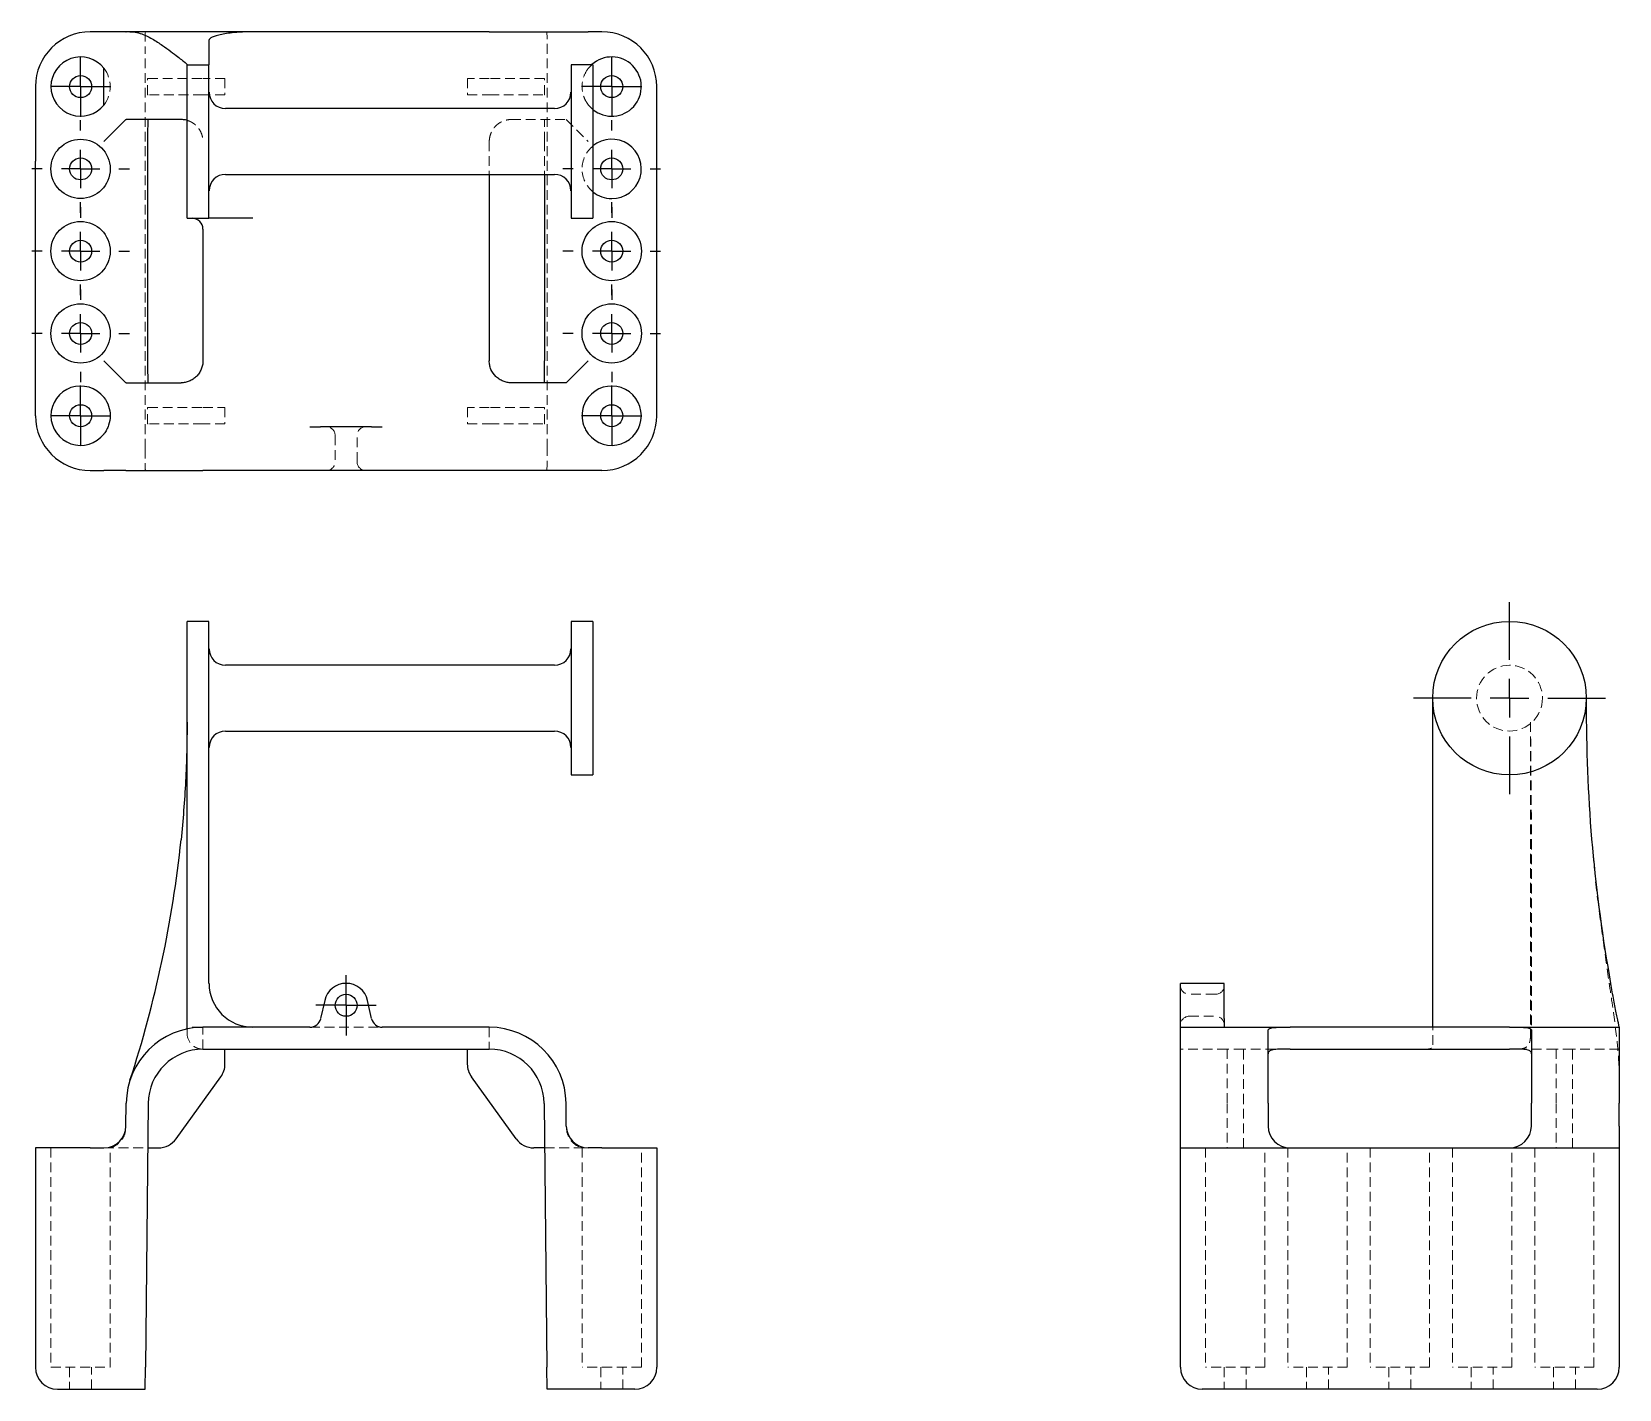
# Model space of a CAD drawing. Header units: millimetres. Extents: x 42 to 249, y 7 to 184.
import ezdxf

# ---------------------------------------------------------------- set-up
doc = ezdxf.new("R2010")
doc.units = ezdxf.units.MM
doc.linetypes.add('HIDDEN', pattern=[1.905, 1.27, -0.635])
doc.layers.add('10', color=7, linetype='Continuous')

# ---------------------------------------------------------------- blocks, each defined once
blk = doc.blocks.new('SW_CENTERMARKSYMBOL_0')
at = {"layer": '10', "color": 0}
for p, q in [((0, 2.5), (0, 3.93)), ((0, 0), (0, 2.5)), ((-2.5, 0), (-3.93, 0)), ((0, 0), (-2.5, 0)), ((0, 0), (0, -2.5)), ((0, 0), (2.5, 0)), ((2.5, 0), (3.93, 0)), ((0, -2.5), (0, -3.93))]:
    blk.add_line(p, q, dxfattribs=at)
blk = doc.blocks.new('SW_CENTERMARKSYMBOL_1')
at = {"layer": '10', "color": 0}
for p, q in [((0, 2.5), (0, 3.93)), ((0, 0), (0, 2.5)), ((-2.5, 0), (-3.93, 0)), ((0, 0), (-2.5, 0)), ((0, 0), (0, -2.5)), ((0, 0), (2.5, 0)), ((2.5, 0), (3.93, 0)), ((0, -2.5), (0, -3.93))]:
    blk.add_line(p, q, dxfattribs=at)
blk = doc.blocks.new('SW_CENTERMARKSYMBOL_2')
at = {"layer": '10', "color": 0}
for p, q in [((0, 5), (0, 6.36)), ((0, 0), (0, 2.5)), ((-5, 0), (-6.36, 0)), ((0, 0), (-2.5, 0)), ((0, 0), (0, -2.5)), ((0, 0), (2.5, 0)), ((5, 0), (6.36, 0)), ((0, -5), (0, -6.36))]:
    blk.add_line(p, q, dxfattribs=at)
blk = doc.blocks.new('SW_CENTERMARKSYMBOL_3')
at = {"layer": '10', "color": 0}
for p, q in [((0, 5), (0, 6.36)), ((0, 0), (0, 2.5)), ((-5, 0), (-6.36, 0)), ((0, 0), (-2.5, 0)), ((0, 0), (0, -2.5)), ((0, 0), (2.5, 0)), ((5, 0), (6.36, 0)), ((0, -5), (0, -6.36))]:
    blk.add_line(p, q, dxfattribs=at)
blk = doc.blocks.new('SW_CENTERMARKSYMBOL_4')
at = {"layer": '10', "color": 0}
for p, q in [((0, 5), (0, 6.36)), ((0, 0), (0, 2.5)), ((-5, 0), (-6.36, 0)), ((0, 0), (-2.5, 0)), ((0, 0), (0, -2.5)), ((0, 0), (2.5, 0)), ((5, 0), (6.36, 0)), ((0, -5), (0, -6.36))]:
    blk.add_line(p, q, dxfattribs=at)
blk = doc.blocks.new('SW_CENTERMARKSYMBOL_5')
at = {"layer": '10', "color": 0}
for p, q in [((0, 2.5), (0, 3.93)), ((0, 0), (0, 2.5)), ((-2.5, 0), (-3.93, 0)), ((0, 0), (-2.5, 0)), ((0, 0), (0, -2.5)), ((0, 0), (2.5, 0)), ((2.5, 0), (3.93, 0)), ((0, -2.5), (0, -3.93))]:
    blk.add_line(p, q, dxfattribs=at)
blk = doc.blocks.new('SW_CENTERMARKSYMBOL_6')
at = {"layer": '10', "color": 0}
for p, q in [((0, 5), (0, 6.36)), ((0, 0), (0, 2.5)), ((-5, 0), (-6.36, 0)), ((0, 0), (-2.5, 0)), ((0, 0), (0, -2.5)), ((0, 0), (2.5, 0)), ((5, 0), (6.36, 0)), ((0, -5), (0, -6.36))]:
    blk.add_line(p, q, dxfattribs=at)
blk = doc.blocks.new('SW_CENTERMARKSYMBOL_7')
at = {"layer": '10', "color": 0}
for p, q in [((0, 5), (0, 6.36)), ((0, 0), (0, 2.5)), ((-5, 0), (-6.36, 0)), ((0, 0), (-2.5, 0)), ((0, 0), (0, -2.5)), ((0, 0), (2.5, 0)), ((5, 0), (6.36, 0)), ((0, -5), (0, -6.36))]:
    blk.add_line(p, q, dxfattribs=at)
blk = doc.blocks.new('SW_CENTERMARKSYMBOL_8')
at = {"layer": '10', "color": 0}
for p, q in [((0, 5), (0, 6.36)), ((0, 0), (0, 2.5)), ((-5, 0), (-6.36, 0)), ((0, 0), (-2.5, 0)), ((0, 0), (0, -2.5)), ((0, 0), (2.5, 0)), ((5, 0), (6.36, 0)), ((0, -5), (0, -6.36))]:
    blk.add_line(p, q, dxfattribs=at)
blk = doc.blocks.new('SW_CENTERMARKSYMBOL_9')
at = {"layer": '10', "color": 0}
for p, q in [((0, 2.5), (0, 3.93)), ((0, 0), (0, 2.5)), ((-2.5, 0), (-3.93, 0)), ((0, 0), (-2.5, 0)), ((0, 0), (0, -2.5)), ((0, 0), (2.5, 0)), ((2.5, 0), (3.93, 0)), ((0, -2.5), (0, -3.93))]:
    blk.add_line(p, q, dxfattribs=at)
blk = doc.blocks.new('SW_CENTERMARKSYMBOL_10')
at = {"layer": '10', "color": 0}
for p, q in [((0, 2.5), (0, 3.93)), ((0, 0), (0, 2.5)), ((-2.5, 0), (-3.93, 0)), ((0, 0), (-2.5, 0)), ((0, 0), (0, -2.5)), ((0, 0), (2.5, 0)), ((2.5, 0), (3.93, 0)), ((0, -2.5), (0, -3.93))]:
    blk.add_line(p, q, dxfattribs=at)
blk = doc.blocks.new('SW_CENTERMARKSYMBOL_11')
at = {"layer": '10', "color": 0}
for p, q in [((0, 5), (0, 12.5)), ((0, 0), (0, 2.5)), ((-5, 0), (-12.5, 0)), ((0, 0), (-2.5, 0)), ((0, 0), (0, -2.5)), ((0, 0), (2.5, 0)), ((5, 0), (12.5, 0)), ((0, -5), (0, -12.5))]:
    blk.add_line(p, q, dxfattribs=at)

msp = doc.modelspace()

# ---------------------------------------------------------------- linework, layer by layer
at = {"color": 7, "linetype": 'Continuous', "lineweight": 25}
for p, q in [((51.47, 183.78), (49.69, 183.78)), ((54.33, 183.78), (51.47, 183.78)), ((54.33, 183.78), (54.36, 183.78)), ((54.85, 183.78), (54.36, 183.78)), ((64.36, 183.78), (54.85, 183.78)), ((70.86, 183.78), (64.36, 183.78)), ((65.14, 182.66), (65.14, 179.49)), ((101.64, 183.78), (70.86, 183.78)), ((101.64, 183.78), (111.64, 183.78)), ((111.67, 183.78), (111.64, 183.78)), ((111.67, 183.78), (114.53, 183.78)), ((116.31, 183.78), (114.53, 183.78)), ((51.47, 174.27), (51.47, 179)), ((62.29, 159.49), (62.29, 179.49)), ((62.29, 179.49), (65.14, 179.49)), ((65.14, 159.49), (65.14, 179.49)), ((115.14, 179.49), (112.29, 179.49)), ((112.29, 179.49), (112.29, 169.49)), ((115.14, 179.49), (115.14, 169.49)), ((42.54, 176.64), (42.54, 166.94)), ((123.46, 133.78), (123.46, 176.64)), ((110.14, 173.78), (67.29, 173.78)), ((51.47, 169.49), (54.33, 172.35)), ((54.33, 172.35), (54.36, 172.35)), ((54.85, 172.35), (54.36, 172.35)), ((61.5, 172.35), (54.85, 172.35)), ((57.15, 169.49), (57.15, 140.92)), ((112.29, 169.49), (112.29, 159.49)), ((115.14, 169.49), (115.14, 159.49)), ((42.54, 133.78), (42.54, 166.94)), ((42.54, 166.94), (42.54, 166.94)), ((67.29, 165.21), (110.14, 165.21)), ((101.64, 165.21), (101.64, 140.92)), ((108.85, 165.21), (108.85, 140.92)), ((62.29, 159.49), (65.14, 159.49)), ((70.86, 159.49), (65.14, 159.49)), ((112.29, 159.49), (115.14, 159.49)), ((64.36, 158.07), (64.36, 140.92)), ((51.47, 140.92), (54.33, 138.07)), ((114.53, 140.92), (111.67, 138.07)), ((54.36, 138.07), (54.33, 138.07)), ((54.36, 138.07), (61.5, 138.07)), ((111.64, 138.07), (104.5, 138.07)), ((111.64, 138.07), (111.67, 138.07)), ((78.29, 132.35), (79.68, 132.35)), ((80.21, 132.35), (79.68, 132.35)), ((85.79, 132.35), (80.21, 132.35)), ((86.32, 132.35), (85.79, 132.35)), ((86.32, 132.35), (87.71, 132.35)), ((49.69, 126.64), (51.47, 126.64)), ((54.33, 126.64), (51.47, 126.64)), ((54.33, 126.64), (54.36, 126.64)), ((54.36, 126.64), (64.36, 126.64)), ((78.29, 126.64), (64.36, 126.64)), ((79.68, 126.64), (78.29, 126.64)), ((80.21, 126.64), (79.68, 126.64)), ((85.79, 126.64), (80.21, 126.64)), ((86.32, 126.64), (85.79, 126.64)), ((87.71, 126.64), (86.32, 126.64)), ((101.64, 126.64), (87.71, 126.64)), ((111.64, 126.64), (101.64, 126.64)), ((111.67, 126.64), (111.64, 126.64)), ((114.53, 126.64), (111.67, 126.64)), ((116.31, 126.64), (114.53, 126.64)), ((65.14, 107), (62.29, 107)), ((62.29, 97), (62.29, 107)), ((65.14, 97), (65.14, 107)), ((115.14, 107), (112.29, 107)), ((112.29, 107), (112.29, 87)), ((115.14, 107), (115.14, 87)), ((110.14, 101.29), (67.29, 101.29)), ((62.29, 53.93), (62.29, 97)), ((65.14, 59.86), (65.14, 97)), ((224.49, 59.86), (224.49, 97)), ((244.49, 97), (244.49, 95.32)), ((67.29, 92.71), (110.14, 92.71)), ((112.29, 87), (115.14, 87)), ((197.35, 59.86), (191.64, 59.86)), ((191.64, 57.63), (191.64, 59.86)), ((197.35, 57.63), (197.35, 59.86)), ((224.49, 54.14), (224.49, 59.86)), ((80.21, 57.63), (79.68, 55.26)), ((86.32, 55.26), (85.79, 57.63)), ((191.64, 55.26), (191.64, 57.63)), ((197.35, 55.26), (197.35, 57.63)), ((62.93, 54.14), (64.36, 54.14)), ((78.29, 54.14), (64.36, 54.14)), ((101.64, 54.14), (87.71, 54.14)), ((191.64, 54.14), (191.64, 55.26)), ((191.64, 54.14), (205.92, 54.14)), ((191.64, 44.25), (191.64, 54.14)), ((197.35, 55.26), (197.35, 54.14)), ((234.49, 54.14), (205.92, 54.14)), ((234.49, 54.14), (248.78, 54.14)), ((248.78, 54.14), (248.78, 44.25)), ((203.07, 44.25), (203.07, 53.73)), ((237.35, 53.73), (237.35, 44.25)), ((64.36, 51.29), (101.64, 51.29)), ((67.21, 49.35), (67.21, 51.29)), ((98.79, 49.35), (98.79, 51.29)), ((205.92, 51.29), (205.89, 51.29)), ((205.92, 51.29), (234.49, 51.29)), ((234.52, 51.29), (234.49, 51.29)), ((60.87, 39.62), (66.67, 47.68)), ((105.13, 39.62), (99.33, 47.68)), ((54.33, 41.26), (54.36, 44.25)), ((57.21, 44.22), (56.86, 9.86)), ((108.79, 44.22), (109.14, 9.86)), ((111.67, 41.26), (111.64, 44.25)), ((191.64, 41.26), (191.64, 44.25)), ((203.07, 44.25), (203.07, 41.29)), ((237.35, 41.29), (237.35, 44.25)), ((248.78, 41.26), (248.78, 44.25)), ((191.64, 38.43), (191.64, 41.26)), ((248.78, 41.26), (248.78, 38.43)), ((42.54, 38.43), (42.54, 9.86)), ((49.69, 38.43), (42.54, 38.43)), ((49.69, 38.43), (51.47, 38.43)), ((57.15, 38.43), (58.55, 38.43)), ((108.85, 38.43), (107.45, 38.43)), ((116.31, 38.43), (114.53, 38.43)), ((116.31, 38.43), (123.46, 38.43)), ((123.46, 38.43), (123.46, 9.86)), ((191.64, 9.86), (191.64, 38.43)), ((191.64, 38.43), (198.78, 38.43)), ((196.42, 38.47), (196.42, 38.43)), ((198.78, 38.43), (241.64, 38.43)), ((201.14, 38.47), (201.14, 38.43)), ((239.27, 38.47), (239.27, 38.43)), ((241.64, 38.43), (248.78, 38.43)), ((244, 38.47), (244, 38.43)), ((248.78, 38.43), (248.78, 9.86)), ((56.83, 7), (56.86, 9.86)), ((109.17, 7), (109.14, 9.86)), ((45.4, 7), (49.69, 7)), ((49.69, 7), (56.83, 7)), ((116.31, 7), (109.17, 7)), ((120.6, 7), (116.31, 7)), ((198.78, 7), (194.49, 7)), ((241.64, 7), (198.78, 7)), ((245.92, 7), (241.64, 7))]:
    msp.add_line(p, q, dxfattribs=at)
at = {"color": 7, "linetype": 'HIDDEN', "lineweight": 18}
for p, q in [((56.83, 129.49), (56.83, 180.92)), ((109.17, 129.49), (109.17, 180.92)), ((114.99, 179.49), (114.53, 179)), ((57.15, 177.71), (57.21, 177.71)), ((57.15, 175.57), (57.15, 177.71)), ((57.21, 177.71), (64.36, 177.71)), ((67.21, 177.71), (64.36, 177.71)), ((67.21, 177.71), (67.21, 175.57)), ((98.79, 177.71), (98.79, 175.57)), ((101.64, 177.71), (98.79, 177.71)), ((108.79, 177.71), (101.64, 177.71)), ((108.85, 177.71), (108.79, 177.71)), ((108.85, 175.57), (108.85, 177.71)), ((57.21, 175.57), (57.15, 175.57)), ((64.36, 175.57), (57.21, 175.57)), ((64.36, 175.57), (64.36, 175.57)), ((67.21, 175.57), (64.36, 175.57)), ((98.79, 175.57), (101.64, 175.57)), ((101.64, 175.57), (108.79, 175.57)), ((108.79, 175.57), (108.85, 175.57)), ((104.5, 172.35), (111.64, 172.35)), ((111.67, 172.35), (111.64, 172.35)), ((111.67, 172.35), (114.53, 169.49)), ((101.64, 169.49), (101.64, 165.21)), ((108.85, 169.49), (108.85, 165.21)), ((57.15, 134.85), (57.21, 134.85)), ((57.15, 132.71), (57.15, 134.85)), ((57.21, 134.85), (64.36, 134.85)), ((64.36, 134.85), (67.21, 134.85)), ((67.21, 134.85), (67.21, 132.71)), ((98.79, 134.85), (98.79, 132.71)), ((101.64, 134.85), (98.79, 134.85)), ((108.79, 134.85), (101.64, 134.85)), ((108.85, 134.85), (108.79, 134.85)), ((108.85, 132.71), (108.85, 134.85)), ((57.21, 132.71), (57.15, 132.71)), ((64.36, 132.71), (57.21, 132.71)), ((67.21, 132.71), (64.36, 132.71)), ((98.79, 132.71), (101.64, 132.71)), ((101.64, 132.71), (108.79, 132.71)), ((108.79, 132.71), (108.85, 132.71)), ((81.57, 131.21), (81.57, 127.78)), ((84.43, 127.78), (84.43, 131.21)), ((244.49, 95.28), (244.49, 95.32)), ((237.24, 93.89), (237.24, 53.36)), ((244.58, 90.58), (244.5, 93.89)), ((237.35, 78.54), (237.35, 53.73)), ((196.21, 58.43), (192.78, 58.43)), ((62.29, 53.36), (62.29, 53.93)), ((64.36, 51.29), (64.36, 54.14)), ((78.29, 54.14), (87.71, 54.14)), ((101.64, 54.14), (101.64, 51.29)), ((192.78, 55.57), (196.21, 55.57)), ((224.49, 51.86), (224.49, 54.14)), ((197.71, 51.29), (191.64, 51.29)), ((197.71, 51.29), (197.71, 44.22)), ((199.85, 51.29), (197.71, 51.29)), ((205.89, 51.29), (199.85, 51.29)), ((199.85, 44.22), (199.85, 51.29)), ((240.57, 51.29), (234.52, 51.29)), ((240.57, 51.29), (240.57, 44.22)), ((242.71, 51.29), (240.57, 51.29)), ((248.78, 51.29), (242.71, 51.29)), ((242.71, 44.22), (242.71, 51.29)), ((197.71, 44.22), (197.71, 38.43)), ((199.85, 38.43), (199.85, 44.22)), ((240.57, 44.22), (240.57, 38.43)), ((242.71, 38.43), (242.71, 44.22)), ((44.56, 38.43), (44.56, 9.86)), ((44.56, 38.43), (44.56, 9.86)), ((51.47, 38.43), (57.15, 38.43)), ((52.28, 9.86), (52.28, 38.43)), ((52.28, 9.86), (52.28, 38.43)), ((108.85, 38.43), (114.53, 38.43)), ((113.72, 38.43), (113.72, 9.86)), ((121.44, 9.86), (121.44, 38.43)), ((194.92, 38.43), (194.92, 9.86)), ((202.64, 9.86), (202.64, 38.43)), ((205.64, 38.43), (205.64, 9.86)), ((213.35, 9.86), (213.35, 38.43)), ((216.35, 38.43), (216.35, 9.86)), ((224.07, 9.86), (224.07, 38.43)), ((227.07, 38.43), (227.07, 9.86)), ((234.78, 9.86), (234.78, 38.43)), ((237.78, 38.43), (237.78, 9.86)), ((237.78, 38.43), (237.78, 9.86)), ((245.49, 9.86), (245.49, 38.43)), ((245.49, 9.86), (245.49, 38.43)), ((44.56, 9.86), (48.42, 9.86)), ((46.99, 9.86), (46.99, 7)), ((46.99, 9.86), (46.99, 7)), ((48.42, 9.86), (52.28, 9.86)), ((49.85, 7), (49.85, 9.86)), ((49.85, 7), (49.85, 9.86)), ((117.58, 9.86), (113.72, 9.86)), ((116.15, 9.86), (116.15, 7)), ((121.44, 9.86), (117.58, 9.86)), ((119.01, 7), (119.01, 9.86)), ((202.64, 9.86), (194.92, 9.86)), ((197.35, 9.86), (197.35, 7)), ((200.21, 7), (200.21, 9.86)), ((213.35, 9.86), (205.64, 9.86)), ((208.07, 9.86), (208.07, 7)), ((210.92, 7), (210.92, 9.86)), ((224.07, 9.86), (216.35, 9.86)), ((218.78, 9.86), (218.78, 7)), ((221.64, 7), (221.64, 9.86)), ((234.78, 9.86), (227.07, 9.86)), ((229.49, 9.86), (229.49, 7)), ((232.35, 7), (232.35, 9.86)), ((245.49, 9.86), (237.78, 9.86)), ((240.21, 9.86), (240.21, 7)), ((240.21, 9.86), (240.21, 7)), ((243.07, 7), (243.07, 9.86)), ((243.07, 7), (243.07, 9.86))]:
    msp.add_line(p, q, dxfattribs=at)
at = {"color": 7, "linetype": 'HIDDEN', "lineweight": 18, "flags": 128}
msp.add_lwpolyline([(114.53, 174.27), (115, 173.77), (115.14, 173.65)], dxfattribs=at)
at = {"color": 7, "linetype": 'Continuous', "lineweight": 25}
for centre, radius in [((48.42, 176.64), 1.43), ((117.58, 176.64), 1.43), ((48.42, 165.92), 3.86), ((48.42, 165.92), 1.43), ((117.58, 165.92), 1.43), ((48.42, 155.21), 3.86), ((117.58, 155.21), 3.86), ((48.42, 155.21), 1.43), ((117.58, 155.21), 1.43), ((48.42, 144.49), 3.86), ((117.58, 144.49), 3.86), ((48.42, 144.49), 1.43), ((117.58, 144.49), 1.43), ((48.42, 133.78), 1.43), ((117.58, 133.78), 1.43), ((234.49, 97), 10), ((83, 57), 1.43)]:
    msp.add_circle(centre, radius, dxfattribs=at)
at = {"color": 7, "linetype": 'HIDDEN', "lineweight": 18}
msp.add_circle((234.49, 97), 4.29, dxfattribs=at)
at = {"color": 7, "linetype": 'Continuous', "lineweight": 25}
for centre, radius, start, end in [((49.69, 176.64), 7.14, 90, 180), ((116.31, 176.64), 7.14, 0, 90), ((48.42, 176.64), 3.86, 37.7819, 322.2181), ((117.58, 176.64), 3.86, 230.8008, 132.2054), ((67.29, 175.92), 2.14, 180, 270), ((110.14, 175.92), 2.14, 270, 0), ((117.58, 165.92), 3.86, 270, 129.1992), ((67.29, 163.07), 2.14, 90, 180), ((110.14, 163.07), 2.14, 0, 90), ((117.58, 165.92), 3.86, 230.8008, 270), ((62.93, 158.07), 1.43, 0, 90), ((48.42, 133.78), 3.86, 37.7768, 322.2232), ((117.58, 133.78), 3.86, 217.7768, 142.2232), ((49.69, 133.78), 7.14, 180, 270), ((116.31, 133.78), 7.14, 270, 0), ((67.29, 103.43), 2.14, 180, 270), ((110.14, 103.43), 2.14, 270, 0), ((444.49, 95.32), 200, 180, 190.2146), ((67.29, 90.57), 2.14, 90, 180), ((110.14, 90.57), 2.14, 0, 90), ((-87.71, 93.89), 150, 341.8852, 354.1264), ((70.86, 59.86), 5.71, 180, 270), ((83, 57), 2.86, 12.6804, 167.3196), ((64.36, 44.14), 10, 90, 179.4086), ((78.29, 55.57), 1.43, 270, 347.3196), ((87.71, 55.57), 1.43, 192.6804, 270), ((101.64, 44.14), 10, 0.5914, 90), ((64.36, 44.14), 7.14, 90, 179.4086), ((101.64, 44.14), 7.14, 0.5914, 90), ((64.36, 49.35), 2.86, 324.2363, 0), ((101.64, 49.35), 2.86, 180, 215.7637), ((51.47, 41.29), 2.86, 270, 359.4086), ((58.55, 41.29), 2.86, 270, 324.2363), ((107.45, 41.29), 2.86, 215.7637, 270), ((114.53, 41.29), 2.86, 180.5914, 270), ((205.92, 41.29), 2.86, 180.5914, 270), ((234.49, 41.29), 2.86, 270, 359.4086), ((45.4, 9.86), 2.86, 180, 270), ((120.6, 9.86), 2.86, 270, 0), ((194.49, 9.86), 2.86, 180, 270), ((245.92, 9.86), 2.86, 270, 0)]:
    msp.add_arc(centre, radius, start, end, dxfattribs=at)
at = {"color": 7, "linetype": 'HIDDEN', "lineweight": 18}
for centre, radius, start, end in [((48.42, 176.64), 3.86, 322.2181, 37.7819), ((117.58, 165.92), 3.86, 129.1992, 230.8008), ((80.43, 131.21), 1.14, 0, 90), ((85.57, 131.21), 1.14, 90, 180), ((80.43, 127.78), 1.14, 270, 0), ((85.57, 127.78), 1.14, 180, 270), ((192.78, 59.57), 1.14, 180, 270), ((196.21, 59.57), 1.14, 270, 0), ((192.78, 54.43), 1.14, 90, 180), ((196.21, 54.43), 1.14, 0, 90), ((64.36, 53.36), 2.07, 180, 226.3505)]:
    msp.add_arc(centre, radius, start, end, dxfattribs=at)
for centre, start_param, end_param in [((56.86, 180.92), 0, 1.570796), ((109.14, 180.92), 4.712389, 6.283185), ((108.82, 169.49), 4.712389, 6.283185), ((111.67, 169.49), 6.272863, 6.283185), ((56.86, 129.49), 1.570796, 3.141593), ((109.14, 129.49), 3.141593, 4.712389)]:
    msp.add_ellipse(centre, major_axis=(0, 2.86), ratio=0.010323, start_param=start_param, end_param=end_param, dxfattribs=at)
at = {"color": 7, "linetype": 'Continuous', "lineweight": 25}
for centre, major_axis, ratio, start_param, end_param in [((54.33, 169.49), (0, 2.86), 0.010323, 0, 0.010322), ((57.18, 169.49), (0, 2.86), 0.010323, 0, 1.570796), ((57.18, 140.92), (0, 2.86), 0.010323, 1.570796, 3.141593), ((108.82, 140.92), (0, 2.86), 0.010323, 3.141593, 4.712389), ((54.33, 140.92), (0, 2.86), 0.010323, 3.13127, 3.141593), ((111.67, 140.92), (0, 2.86), 0.010323, 3.141593, 3.151915), ((205.92, 41.29), (-0.02, 2.86), 0.999964, 1.565354, 1.575677), ((234.49, 41.29), (0.01, 2.86), 0.999973, 4.706732, 4.717055)]:
    msp.add_ellipse(centre, major_axis=major_axis, ratio=ratio, start_param=start_param, end_param=end_param, dxfattribs=at)
for points, knots in [([(54.85, 183.78), (55.16, 183.78), (55.46, 183.75), (56.04, 183.62), (56.32, 183.53), (57.13, 183.21), (57.63, 182.93), (58.56, 182.36), (58.98, 182.07), (59.76, 181.53), (60.1, 181.27), (61.03, 180.57), (61.5, 180.19), (62.13, 179.67), (62.29, 179.53), (62.29, 179.5)], [0, 0, 0, 0, 0.0625, 0.0625, 0.125, 0.125, 0.25, 0.25, 0.375, 0.375, 0.5, 0.5, 0.75, 0.75, 1, 1, 1, 1]), ([(70.86, 183.78), (70.48, 183.78), (70.1, 183.77), (69.55, 183.75), (69.37, 183.74), (69.01, 183.72), (68.83, 183.7), (68.31, 183.66), (67.98, 183.62), (67.36, 183.54), (67.06, 183.49), (66.54, 183.38), (66.3, 183.32), (65.89, 183.2), (65.71, 183.13), (65.43, 183), (65.32, 182.94), (65.18, 182.8), (65.14, 182.73), (65.14, 182.66)], [0, 0, 0, 0, 0.125, 0.125, 0.1875, 0.1875, 0.25, 0.25, 0.375, 0.375, 0.5, 0.5, 0.625, 0.625, 0.75, 0.75, 0.875, 0.875, 1, 1, 1, 1]), ([(62.29, 172.24), (62.29, 172.24), (62.22, 172.26), (61.96, 172.32), (61.76, 172.35), (61.5, 172.35)], [0, 0, 0, 0, 0.5, 0.5, 1, 1, 1, 1]), ([(64.36, 140.92), (64.36, 140.73), (64.34, 140.55), (64.26, 140.18), (64.21, 140), (64.06, 139.65), (63.97, 139.48), (63.76, 139.17), (63.64, 139.02), (63.37, 138.76), (63.23, 138.64), (62.91, 138.43), (62.75, 138.35), (62.4, 138.21), (62.22, 138.15), (61.86, 138.08), (61.68, 138.07), (61.5, 138.07)], [0, 0, 0, 0, 0.125, 0.125, 0.25, 0.25, 0.375, 0.375, 0.5, 0.5, 0.625, 0.625, 0.75, 0.75, 0.875, 0.875, 1, 1, 1, 1]), ([(104.5, 138.07), (104.32, 138.07), (104.14, 138.08), (103.78, 138.15), (103.6, 138.21), (103.26, 138.35), (103.09, 138.43), (102.78, 138.64), (102.63, 138.76), (102.23, 139.15), (102.01, 139.47), (101.79, 139.99), (101.74, 140.17), (101.66, 140.55), (101.64, 140.73), (101.64, 140.92)], [0, 0, 0, 0, 0.125, 0.125, 0.25, 0.25, 0.375, 0.375, 0.5, 0.5, 0.75, 0.75, 0.875, 0.875, 1, 1, 1, 1]), ([(51.47, 136.14), (51.73, 135.81), (51.93, 135.43), (52.21, 134.63), (52.28, 134.21), (52.28, 133.36), (52.21, 132.94), (52, 132.33), (51.92, 132.14), (51.71, 131.76), (51.6, 131.59), (51.47, 131.42)], [0, 0, 0, 0, 0.25, 0.25, 0.5, 0.5, 0.75, 0.75, 0.875, 0.875, 1, 1, 1, 1]), ([(114.53, 136.14), (114.27, 135.81), (114.07, 135.43), (113.79, 134.63), (113.72, 134.21), (113.72, 133.36), (113.79, 132.94), (114, 132.33), (114.08, 132.14), (114.29, 131.76), (114.4, 131.59), (114.53, 131.42)], [0, 0, 0, 0, 0.25, 0.25, 0.5, 0.5, 0.75, 0.75, 0.875, 0.875, 1, 1, 1, 1]), ([(62.29, 93.89), (62.29, 91.33), (62.22, 88.76), (61.96, 83.65), (61.76, 81.09), (61.5, 78.54)], [0, 0, 0, 0, 0.5, 0.5, 1, 1, 1, 1]), ([(248.78, 54.14), (248.78, 54.14), (248.77, 54.18), (248.75, 54.29), (248.74, 54.34), (248.72, 54.45), (248.7, 54.51), (248.66, 54.73), (248.62, 54.91), (248.54, 55.33), (248.49, 55.57), (248.38, 56.1), (248.32, 56.38), (248.2, 57.01), (248.13, 57.34), (248, 58.02), (247.94, 58.38), (247.8, 59.11), (247.73, 59.48), (247.66, 59.86)], [0, 0, 0, 0, 0.125, 0.125, 0.1875, 0.1875, 0.25, 0.25, 0.375, 0.375, 0.5, 0.5, 0.625, 0.625, 0.75, 0.75, 0.875, 0.875, 1, 1, 1, 1]), ([(203.07, 53.73), (203.07, 53.78), (203.08, 53.83), (203.15, 53.91), (203.21, 53.95), (203.35, 54.01), (203.43, 54.04), (203.64, 54.08), (203.76, 54.1), (204.15, 54.13), (204.47, 54.14), (204.99, 54.14), (205.17, 54.14), (205.55, 54.14), (205.73, 54.14), (205.92, 54.14)], [0, 0, 0, 0, 0.125, 0.125, 0.25, 0.25, 0.375, 0.375, 0.5, 0.5, 0.75, 0.75, 0.875, 0.875, 1, 1, 1, 1]), ([(234.49, 54.14), (234.69, 54.14), (234.87, 54.14), (235.24, 54.14), (235.42, 54.14), (235.77, 54.14), (235.94, 54.14), (236.25, 54.13), (236.4, 54.12), (236.66, 54.1), (236.78, 54.08), (236.98, 54.04), (237.07, 54.01), (237.21, 53.95), (237.26, 53.91), (237.33, 53.83), (237.35, 53.78), (237.35, 53.73)], [0, 0, 0, 0, 0.125, 0.125, 0.25, 0.25, 0.375, 0.375, 0.5, 0.5, 0.625, 0.625, 0.75, 0.75, 0.875, 0.875, 1, 1, 1, 1]), ([(205.89, 51.29), (205.7, 51.29), (205.52, 51.29), (205.15, 51.29), (204.97, 51.28), (204.62, 51.28), (204.45, 51.28), (204.14, 51.26), (204, 51.25), (203.74, 51.22), (203.62, 51.19), (203.42, 51.13), (203.33, 51.1), (203.2, 51.01), (203.15, 50.96), (203.08, 50.83), (203.07, 50.77), (203.07, 50.69)], [0, 0, 0, 0, 0.125, 0.125, 0.25, 0.25, 0.375, 0.375, 0.5, 0.5, 0.625, 0.625, 0.75, 0.75, 0.875, 0.875, 1, 1, 1, 1]), ([(237.35, 50.69), (237.35, 50.77), (237.34, 50.83), (237.27, 50.95), (237.22, 51.01), (237.09, 51.1), (237, 51.13), (236.8, 51.19), (236.68, 51.22), (236.29, 51.27), (235.97, 51.28), (235.46, 51.28), (235.27, 51.29), (234.9, 51.29), (234.72, 51.29), (234.52, 51.29)], [0, 0, 0, 0, 0.125, 0.125, 0.25, 0.25, 0.375, 0.375, 0.5, 0.5, 0.75, 0.75, 0.875, 0.875, 1, 1, 1, 1])]:
    msp.add_open_spline(points, degree=3, knots=knots, dxfattribs=at)
at = {"color": 7, "linetype": 'HIDDEN', "lineweight": 18}
for points, knots in [([(114.53, 179), (114.27, 178.66), (114.07, 178.29), (113.79, 177.48), (113.72, 177.07), (113.72, 176.21), (113.79, 175.79), (114, 175.19), (114.08, 174.99), (114.29, 174.62), (114.4, 174.44), (114.53, 174.27)], [0, 0, 0, 0, 0.25, 0.25, 0.5, 0.5, 0.75, 0.75, 0.875, 0.875, 1, 1, 1, 1]), ([(62.29, 172.24), (62.29, 172.24), (62.31, 172.23), (62.43, 172.2), (62.51, 172.17), (62.67, 172.1), (62.73, 172.07), (62.85, 172.01), (62.92, 171.98), (63.05, 171.89), (63.12, 171.85), (63.27, 171.74), (63.34, 171.68), (63.54, 171.5), (63.68, 171.35), (63.91, 171.04), (64.01, 170.86), (64.18, 170.5), (64.24, 170.31), (64.33, 169.92), (64.35, 169.73), (64.36, 169.52)], [0, 0, 0, 0, 0.125, 0.125, 0.25, 0.25, 0.3125, 0.3125, 0.375, 0.375, 0.4375, 0.4375, 0.5, 0.5, 0.625, 0.625, 0.75, 0.75, 0.875, 0.875, 1, 1, 1, 1]), ([(101.64, 169.49), (101.64, 169.69), (101.66, 169.87), (101.74, 170.24), (101.79, 170.42), (101.94, 170.77), (102.03, 170.94), (102.24, 171.25), (102.36, 171.4), (102.63, 171.66), (102.77, 171.78), (103.09, 171.98), (103.25, 172.07), (103.6, 172.21), (103.78, 172.26), (104.14, 172.33), (104.32, 172.35), (104.5, 172.35)], [0, 0, 0, 0, 0.125, 0.125, 0.25, 0.25, 0.375, 0.375, 0.5, 0.5, 0.625, 0.625, 0.75, 0.75, 0.875, 0.875, 1, 1, 1, 1]), ([(237.24, 93.89), (237.24, 91.33), (237.26, 88.76), (237.32, 83.65), (237.35, 81.09), (237.35, 78.54)], [0, 0, 0, 0, 0.5, 0.5, 1, 1, 1, 1]), ([(248.78, 47.25), (248.77, 48.06), (248.74, 49.66), (248.46, 52.9), (247.86, 57.31), (247.02, 62.93), (246.19, 68.95), (245.57, 74.09), (245.32, 77.24), (245.23, 78.34)], [0, 0, 0, 0, 0.078974, 0.157962, 0.317018, 0.51008, 0.703216, 0.896233, 1, 1, 1, 1]), ([(64.36, 51.29), (64.36, 51.29), (64.34, 51.29), (64.3, 51.29), (64.27, 51.29), (64.19, 51.29), (64.14, 51.3), (64.03, 51.31), (63.96, 51.32), (63.82, 51.36), (63.74, 51.38), (63.57, 51.44), (63.49, 51.47), (63.24, 51.6), (63.07, 51.72), (62.93, 51.86)], [0, 0, 0, 0, 0.125, 0.125, 0.25, 0.25, 0.375, 0.375, 0.5, 0.5, 0.625, 0.625, 0.75, 0.75, 1, 1, 1, 1]), ([(223.07, 51.29), (223.17, 51.29), (223.27, 51.29), (223.46, 51.29), (223.55, 51.29), (223.74, 51.29), (223.82, 51.3), (223.98, 51.31), (224.06, 51.32), (224.19, 51.36), (224.25, 51.38), (224.34, 51.44), (224.38, 51.47), (224.47, 51.6), (224.49, 51.72), (224.49, 51.86)], [0, 0, 0, 0, 0.125, 0.125, 0.25, 0.25, 0.375, 0.375, 0.5, 0.5, 0.625, 0.625, 0.75, 0.75, 1, 1, 1, 1]), ([(237.24, 53.36), (237.24, 53.15), (237.23, 52.96), (237.2, 52.58), (237.17, 52.4), (237.1, 52.15), (237.07, 52.07), (237.01, 51.93), (236.98, 51.86), (236.89, 51.74), (236.85, 51.69), (236.74, 51.59), (236.68, 51.55), (236.5, 51.45), (236.35, 51.4), (236.04, 51.33), (235.86, 51.31), (235.5, 51.29), (235.31, 51.29), (234.92, 51.29), (234.73, 51.29), (234.52, 51.29)], [0, 0, 0, 0, 0.125, 0.125, 0.25, 0.25, 0.3125, 0.3125, 0.375, 0.375, 0.4375, 0.4375, 0.5, 0.5, 0.625, 0.625, 0.75, 0.75, 0.875, 0.875, 1, 1, 1, 1]), ([(52.27, 38.43), (52.55, 38.54), (53.12, 38.76), (53.79, 39.43), (54.24, 40.25), (54.3, 40.86), (54.32, 41.16)], [0, 0, 0, 0, 0.243676, 0.500269, 0.756714, 1, 1, 1, 1]), ([(111.68, 41.16), (111.7, 40.86), (111.76, 40.25), (112.21, 39.43), (112.88, 38.76), (113.45, 38.54), (113.73, 38.43)], [0, 0, 0, 0, 0.243287, 0.499732, 0.756324, 1, 1, 1, 1]), ([(52.27, 38.43), (52.27, 38.43), (52.34, 38.43), (52.1, 38.43), (51.67, 38.43), (51.47, 38.43)], [0, 0, 0, 0, 0.023172, 0.534757, 1, 1, 1, 1]), ([(113.73, 38.43), (113.73, 38.43), (113.66, 38.43), (113.9, 38.43), (114.33, 38.43), (114.53, 38.43)], [0, 0, 0, 0, 0.023172, 0.534757, 1, 1, 1, 1]), ([(200.71, 38.43), (200.48, 38.43), (199.88, 38.43), (198.72, 38.43), (197.61, 38.43), (197.04, 38.43), (196.84, 38.43)], [0, 0, 0, 0, 0.197462, 0.514377, 0.831291, 1, 1, 1, 1]), ([(243.57, 38.43), (243.34, 38.43), (242.73, 38.43), (241.58, 38.43), (240.46, 38.43), (239.9, 38.43), (239.7, 38.43)], [0, 0, 0, 0, 0.197462, 0.514377, 0.831291, 1, 1, 1, 1])]:
    msp.add_open_spline(points, degree=3, knots=knots, dxfattribs=at)
msp.add_open_spline([(244.5, 93.89), (244.5, 94.36), (244.49, 94.82), (244.49, 95.28)], degree=3, dxfattribs=at)

# ---------------------------------------------------------------- block references
at = {"layer": '10'}
for name, p in [('SW_CENTERMARKSYMBOL_10', (48.42, 176.64)), ('SW_CENTERMARKSYMBOL_9', (117.58, 176.64)), ('SW_CENTERMARKSYMBOL_4', (48.42, 165.92)), ('SW_CENTERMARKSYMBOL_8', (117.58, 165.92)), ('SW_CENTERMARKSYMBOL_3', (48.42, 155.21)), ('SW_CENTERMARKSYMBOL_7', (117.58, 155.21)), ('SW_CENTERMARKSYMBOL_2', (48.42, 144.49)), ('SW_CENTERMARKSYMBOL_6', (117.58, 144.49)), ('SW_CENTERMARKSYMBOL_1', (48.42, 133.78)), ('SW_CENTERMARKSYMBOL_5', (117.58, 133.78)), ('SW_CENTERMARKSYMBOL_11', (234.49, 97)), ('SW_CENTERMARKSYMBOL_0', (83, 57))]:
    msp.add_blockref(name, p, dxfattribs=at)

doc.saveas('drawing.dxf')
